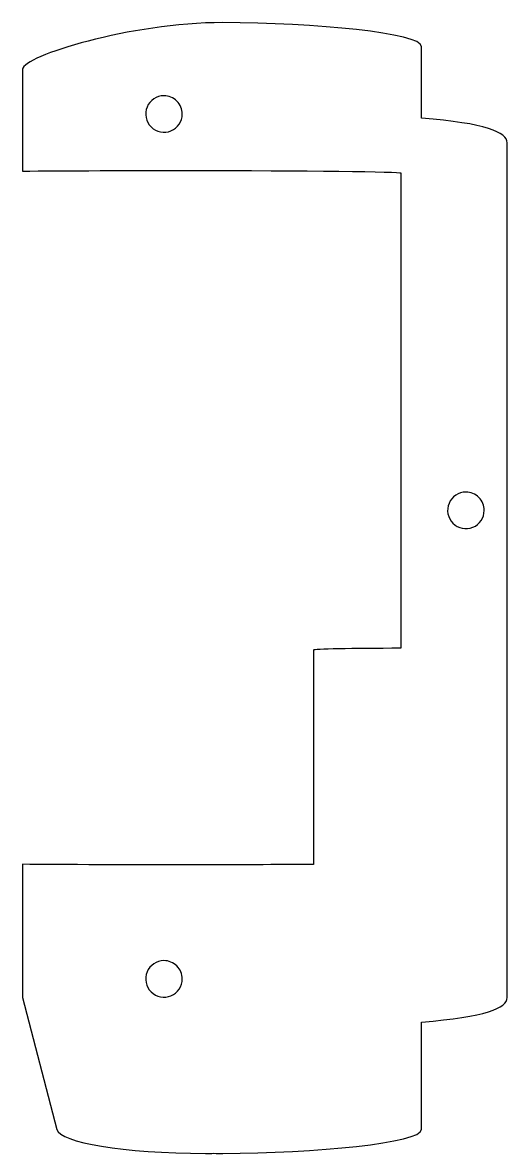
# Model space of a CAD drawing. Extents: x 0.1 to 42.6, y 0.1 to 99.1.
import ezdxf

# ---------------------------------------------------------------- set-up
doc = ezdxf.new("R2010")
doc.units = 0
doc.layers.add('Top_Main_Right', color=7, linetype='CONTINUOUS')

msp = doc.modelspace()

# ---------------------------------------------------------------- linework, layer by layer
at = {"layer": 'Top_Main_Right', "color": 5}
for points in [[(17.664691, 99.147973)], [(12.51528, 92.746346)], [(38.939331, 58.043633)], [(12.51528, 17.021351)]]:
    msp.add_lwpolyline(points, close=True, dxfattribs=at)
for points in [[(35.052838, 90.778757), (35.052838, 97.058695)], [(0.146837, 95.059115), (0.146837, 89.043462), (0.146837, 88.629017), (0.146837, 86.150098)], [(42.550836, 44.217247), (42.550836, 88.629017)], [(33.254955, 85.982667), (33.254955, 44.368668)], [(25.58824, 44.203304), (25.58824, 25.450959)], [(42.550836, 17.62197), (42.550836, 44.203304)], [(0.146837, 25.455095), (0.146837, 13.796373), (3.146715, 2.236227)], [(42.550836, 13.796505), (42.550836, 17.608159)], [(35.052838, 2.236227), (35.052838, 11.646633)]]:
    msp.add_lwpolyline(points, dxfattribs=at)
for points in [[(17.664691, 99.147973), (9.621762, 99.147973), (0.146837, 96.21667), (0.146837, 95.059115)], [(35.052838, 97.058695), (35.052838, 98.21625), (25.70762, 99.147973), (17.664691, 99.147973)], [(12.51528, 92.746346), (11.868141, 92.746346), (11.284723, 92.356519), (11.037073, 91.75864)], [(13.646651, 92.277717), (13.346593, 92.577775), (12.939627, 92.746346), (12.51528, 92.746346)], [(14.11528, 91.146346), (14.11528, 91.570692), (13.946709, 91.977659), (13.646651, 92.277717)], [(11.037073, 91.75864), (10.789423, 91.160761), (10.926313, 90.472572), (11.383909, 90.014975)], [(13.127574, 89.668139), (13.725453, 89.915788), (14.11528, 90.499206), (14.11528, 91.146346)], [(42.550836, 88.629017), (42.550836, 89.546103), (40.66473, 90.342692), (35.052838, 90.778757)], [(11.383909, 90.014975), (11.841506, 89.557378), (12.529695, 89.420489), (13.127574, 89.668139)], [(0.146837, 86.150098), (3.333048, 86.179917), (10.208211, 86.200741), (14.624568, 86.200741)], [(14.624568, 86.200741), (24.945614, 86.200741), (33.254955, 86.103387), (33.254955, 85.982667)], [(38.939331, 58.043633), (38.292192, 58.043633), (37.708773, 57.653805), (37.461124, 57.055926)], [(40.070702, 57.575004), (39.770644, 57.875062), (39.363678, 58.043633), (38.939331, 58.043633)], [(40.539331, 56.443633), (40.539331, 56.867979), (40.37076, 57.274945), (40.070702, 57.575004)], [(37.461124, 57.055926), (37.213474, 56.458047), (37.350363, 55.769859), (37.80796, 55.312262)], [(39.551625, 54.965425), (40.149504, 55.213075), (40.539331, 55.796493), (40.539331, 56.443633)], [(37.80796, 55.312262), (38.265557, 54.854665), (38.953746, 54.717776), (39.551625, 54.965425)], [(33.254955, 44.368668), (28.988186, 44.364858), (25.58824, 44.293135), (25.58824, 44.203304)], [(42.550836, 44.203304), (42.550836, 44.207987), (42.568907, 44.21267), (42.550836, 44.217247)], [(14.624568, 25.404967), (10.208211, 25.404967), (3.333048, 25.425287), (0.146837, 25.455095)], [(25.58824, 25.450959), (22.481883, 25.423795), (18.816674, 25.404967), (14.624568, 25.404967)], [(12.51528, 17.021351), (11.868141, 17.021351), (11.284723, 16.631523), (11.037073, 16.033644)], [(13.646651, 16.552721), (13.346593, 16.85278), (12.939627, 17.021351), (12.51528, 17.021351)], [(42.550836, 17.608159), (42.568907, 17.612763), (42.550836, 17.617287), (42.550836, 17.62197)], [(11.037073, 16.033644), (10.789423, 15.435765), (10.926313, 14.747576), (11.383909, 14.28998)], [(14.11528, 15.42135), (14.11528, 15.845697), (13.946709, 16.252663), (13.646651, 16.552721)], [(13.127574, 13.943143), (13.725453, 14.190793), (14.11528, 14.774211), (14.11528, 15.42135)], [(11.383909, 14.28998), (11.841506, 13.832383), (12.529695, 13.695494), (13.127574, 13.943143)], [(35.052838, 11.646633), (40.664741, 12.082698), (42.550836, 12.87942), (42.550836, 13.796505)], [(3.146715, 2.236227), (3.437471, 1.115791), (8.952523, 0.146434), (16.164525, 0.146434)], [(17.664691, 0.146434), (25.70762, 0.146434), (35.052838, 1.07868), (35.052838, 2.236227)], [(16.164525, 0.146434), (16.403946, 0.146434), (16.637362, 0.149291), (16.873526, 0.151329)], [(16.873526, 0.151329), (17.137017, 0.149212), (17.39756, 0.146434), (17.664691, 0.146434)]]:
    msp.add_open_spline(points, degree=3, dxfattribs=at)

doc.saveas('drawing.dxf')
